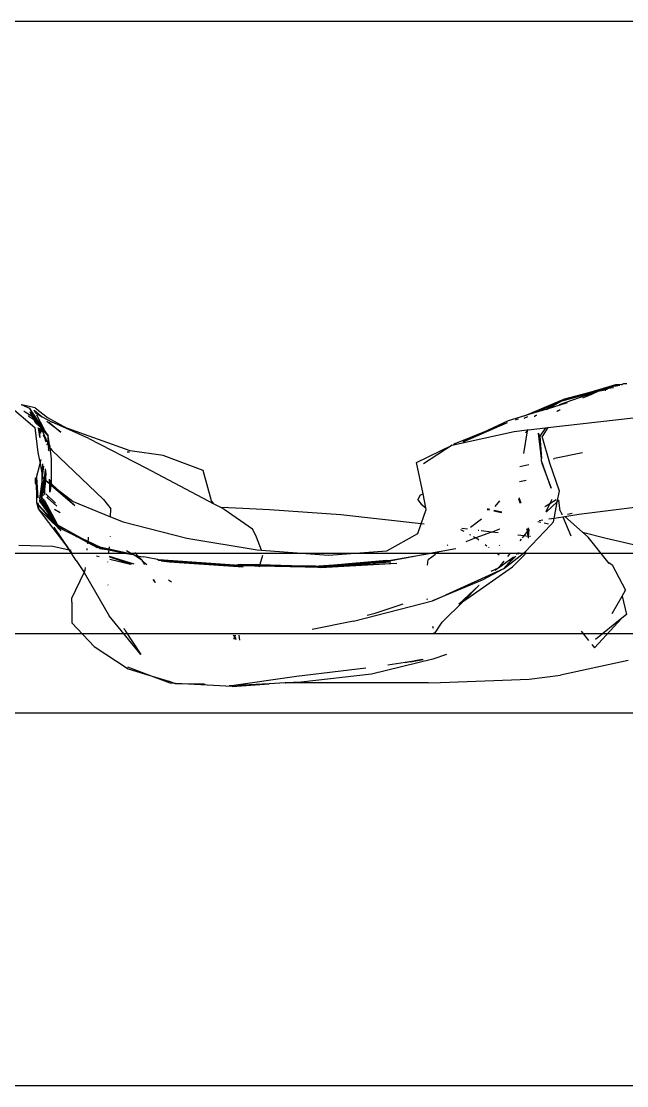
# Model space of a CAD drawing. Header units: millimetres. Extents: x -41292 to 298682, y -22072 to 33155.
# Drawn here: x 29886.8 to 30000.5, y -13759.4 to -13559.4 of the extents above; entities that cross this region are included whole.
import ezdxf

# ---------------------------------------------------------------- set-up
doc = ezdxf.new("R2010")
doc.units = ezdxf.units.MM
doc.layers.add('창호', color=4, linetype='Continuous')
doc.layers.add('틀', color=8, linetype='Continuous')

# ---------------------------------------------------------------- blocks, each defined once
blk = doc.blocks.new('rmfnasesx')
for p, q in [((57460.42, 1884.34), (57456.64, 1883.2)), ((57458.81, 1883.76), (57460.42, 1884.34)), ((57461.7, 1884.51), (57459.64, 1883.98)), ((57460.84, 1884.4), (57459.64, 1883.98)), ((57460.42, 1884.34), (57459.64, 1883.98)), ((57459.64, 1883.98), (57459.94, 1884)), ((57459.94, 1884), (57459.97, 1884.01)), ((57459.97, 1884.01), (57461.25, 1884.19)), ((57461.69, 1884.73), (57460.42, 1884.34)), ((57461.29, 1884.56), (57460.42, 1884.34)), ((57460.42, 1884.34), (57460.84, 1884.4)), ((57461.29, 1884.56), (57460.84, 1884.4)), ((57460.84, 1884.4), (57461.7, 1884.51)), ((57461.25, 1884.19), (57461.32, 1884.22)), ((57462.4, 1884.69), (57461.29, 1884.56)), ((57462.73, 1884.78), (57461.69, 1884.73)), ((57461.7, 1884.51), (57461.84, 1884.53)), ((57462.4, 1884.69), (57461.84, 1884.53)), ((57461.84, 1884.53), (57462.51, 1884.62)), ((57462.44, 1884.7), (57462.4, 1884.69)), ((57462.73, 1884.78), (57462.44, 1884.7)), ((57462.92, 1884.76), (57462.44, 1884.7)), ((57462.73, 1884.78), (57462.92, 1884.76)), ((57463.22, 1884.86), (57462.92, 1884.76)), ((57463.84, 1884.89), (57463.22, 1884.86)), ((57451.14, 1881), (57457.42, 1883.2)), ((57451.42, 1881.62), (57457.84, 1883.41)), ((57456.64, 1883.2), (57451.42, 1881.62)), ((57456.64, 1883.2), (57451.89, 1881.97)), ((57455.57, 1882.29), (57456.19, 1882.5)), ((57456.19, 1882.5), (57458.21, 1883.38)), ((57457.42, 1883.2), (57456.19, 1882.5)), ((57458.81, 1883.76), (57456.64, 1883.2)), ((57458.21, 1883.38), (57456.95, 1882.76)), ((57457.42, 1883.2), (57457.45, 1883.21)), ((57457.45, 1883.21), (57457.64, 1883.31)), ((57457.64, 1883.31), (57457.84, 1883.41)), ((57457.64, 1883.31), (57457.83, 1883.34)), ((57458.02, 1883.41), (57457.83, 1883.34)), ((57457.83, 1883.34), (57458.21, 1883.38)), ((57457.84, 1883.41), (57458.81, 1883.76)), ((57457.84, 1883.41), (57458.78, 1883.68)), ((57458.57, 1883.56), (57458.02, 1883.41)), ((57458.27, 1883.41), (57458.21, 1883.38)), ((57458.34, 1883.44), (57458.27, 1883.41)), ((57459.73, 1883.69), (57458.34, 1883.44)), ((57458.57, 1883.56), (57458.34, 1883.44)), ((57458.64, 1883.57), (57458.57, 1883.56)), ((57460.19, 1883.84), (57458.64, 1883.57)), ((57458.78, 1883.68), (57458.64, 1883.57)), ((57458.78, 1883.68), (57459.1, 1883.76)), ((57459.29, 1883.85), (57458.81, 1883.76)), ((57459.29, 1883.85), (57459.1, 1883.76)), ((57459.32, 1883.86), (57459.29, 1883.85)), ((57459.37, 1883.88), (57459.32, 1883.86)), ((57459.48, 1883.93), (57459.37, 1883.88)), ((57459.48, 1883.93), (57459.53, 1883.94)), ((57459.53, 1883.94), (57459.64, 1883.98)), ((57459.73, 1883.69), (57459.85, 1883.73)), ((57347.97, 1880.71), (57352.65, 1876.7)), ((57350.13, 1880.95), (57350.07, 1880.96)), ((57352.71, 1880.38), (57350.13, 1880.95)), ((57351.73, 1880.24), (57350.13, 1880.95)), ((57353.16, 1878.1), (57351.73, 1880.24)), ((57351.73, 1880.24), (57352.77, 1878.38)), ((57352.71, 1880.38), (57355.01, 1878.59)), ((57444.59, 1878.86), (57451.55, 1881.81)), ((57447.06, 1879.61), (57451.55, 1881.81)), ((57448.62, 1880.08), (57447.06, 1879.61)), ((57448.62, 1880.08), (57451.55, 1881.81)), ((57448.86, 1880.16), (57448.62, 1880.08)), ((57448.86, 1880.16), (57451.42, 1881.62)), ((57452.59, 1881.3), (57448.86, 1880.16)), ((57451.55, 1881.81), (57451.42, 1881.62)), ((57451.55, 1881.81), (57451.6, 1881.83)), ((57451.6, 1881.83), (57451.89, 1881.97)), ((57350.82, 1879.54), (57350.56, 1879.81)), ((57350.82, 1879.54), (57352.05, 1878.89)), ((57352.12, 1878.76), (57350.82, 1879.54)), ((57351.59, 1878.75), (57351.43, 1878.91)), ((57351.59, 1878.75), (57352.38, 1878.25)), ((57352.05, 1878.89), (57351.78, 1879.63)), ((57351.78, 1879.63), (57352.64, 1878.47)), ((57352.05, 1878.89), (57352.64, 1878.47)), ((57352.12, 1878.76), (57352.05, 1878.89)), ((57352.12, 1878.76), (57352.17, 1878.68)), ((57352.15, 1878.7), (57352.12, 1878.76)), ((57352.19, 1878.72), (57352.15, 1878.7)), ((57352.17, 1878.68), (57352.28, 1878.61)), ((57352.64, 1878.47), (57352.19, 1878.72)), ((57352.28, 1878.61), (57352.19, 1878.72)), ((57352.28, 1878.61), (57352.64, 1878.47)), ((57352.38, 1878.25), (57352.28, 1878.61)), ((57352.83, 1877.94), (57352.28, 1878.61)), ((57352.44, 1878.21), (57352.38, 1878.25)), ((57352.38, 1878.25), (57352.4, 1878.21)), ((57352.4, 1878.21), (57352.44, 1878.21)), ((57352.44, 1878.21), (57352.46, 1878.17)), ((57352.46, 1878.17), (57352.5, 1878.14)), ((57352.49, 1879.96), (57354.01, 1878.72)), ((57352.75, 1879.42), (57352.49, 1879.96)), ((57352.69, 1877.62), (57352.5, 1878.14)), ((57352.5, 1878.14), (57352.83, 1877.94)), ((57352.64, 1878.47), (57352.7, 1878.4)), ((57352.7, 1878.4), (57352.77, 1878.38)), ((57352.7, 1878.4), (57352.77, 1878.3)), ((57352.75, 1879.42), (57354.01, 1878.72)), ((57352.77, 1878.38), (57352.8, 1878.33)), ((57352.8, 1878.33), (57352.77, 1878.3)), ((57352.77, 1878.3), (57352.84, 1878.25)), ((57352.8, 1878.33), (57353.16, 1878.1)), ((57352.84, 1878.25), (57352.96, 1878.05)), ((57352.96, 1878.05), (57353.13, 1877.73)), ((57352.96, 1878.05), (57353.15, 1877.78)), ((57354.33, 1876.48), (57352.99, 1879.02)), ((57353.16, 1878.1), (57353.2, 1878.02)), ((57353.2, 1878.02), (57353.25, 1877.99)), ((57354.01, 1878.72), (57355.9, 1877.67)), ((57355.01, 1878.59), (57358.63, 1876.59)), ((57444.59, 1878.86), (57441.5, 1877.92)), ((57442.89, 1878.13), (57443.22, 1878.27)), ((57443.22, 1878.27), (57443.5, 1878.33)), ((57445.14, 1878.67), (57444.48, 1878.35)), ((57447.06, 1879.61), (57444.59, 1878.86)), ((57446.4, 1878.79), (57446.5, 1878.81)), ((57446.5, 1878.81), (57446.79, 1879.01)), ((57446.79, 1879.01), (57446.89, 1879.04)), ((57448.97, 1876.67), (57469.94, 1879.1)), ((57450.68, 1879.76), (57450.73, 1879.77)), ((57450.77, 1879.84), (57450.73, 1879.77)), ((57450.73, 1879.77), (57450.83, 1879.8)), ((57450.86, 1879.86), (57450.83, 1879.8)), ((57450.86, 1879.86), (57451.01, 1879.89)), ((57450.88, 1879.86), (57450.86, 1879.8)), ((57451.07, 1879.85), (57450.96, 1879.83)), ((57451.13, 1879.92), (57451.07, 1879.85)), ((57451.09, 1879.86), (57451.07, 1879.85)), ((57451.13, 1879.92), (57451.09, 1879.86)), ((57451.27, 1879.94), (57451.13, 1879.92)), ((57352.65, 1876.7), (57353.23, 1872.01)), ((57352.69, 1877.62), (57353.05, 1877.25)), ((57352.83, 1877.94), (57352.84, 1877.92)), ((57352.84, 1877.92), (57353.13, 1877.73)), ((57353.16, 1877.53), (57352.84, 1877.92)), ((57353.13, 1877.73), (57353.15, 1877.78)), ((57353.13, 1877.73), (57353.16, 1877.53)), ((57353.13, 1877.73), (57353.42, 1877.22)), ((57353.15, 1877.78), (57353.23, 1877.95)), ((57353.15, 1877.78), (57353.47, 1877.36)), ((57353.16, 1877.53), (57353.24, 1877.05)), ((57353.16, 1877.53), (57353.26, 1877.03)), ((57353.16, 1877.53), (57353.25, 1877.42)), ((57353.33, 1876.53), (57353.22, 1876.56)), ((57353.23, 1877.95), (57353.25, 1877.99)), ((57353.27, 1877.93), (57353.23, 1877.95)), ((57353.27, 1877.93), (57353.25, 1877.99)), ((57353.25, 1877.42), (57353.5, 1876.79)), ((57353.42, 1877.22), (57353.25, 1877.42)), ((57353.47, 1877.36), (57353.27, 1877.93)), ((57354.3, 1876.38), (57353.27, 1877.93)), ((57353.36, 1876.46), (57353.33, 1876.53)), ((57353.36, 1876.46), (57353.35, 1876.53)), ((57353.36, 1876.46), (57353.35, 1876.4)), ((57353.35, 1876.4), (57353.39, 1876.32)), ((57353.77, 1875.72), (57353.36, 1876.46)), ((57353.39, 1876.32), (57353.37, 1876.27)), ((57353.37, 1876.27), (57353.42, 1876.17)), ((57353.42, 1877.22), (57353.68, 1876.74)), ((57353.59, 1877.01), (57353.42, 1877.22)), ((57353.42, 1876.51), (57353.79, 1875.86)), ((57353.42, 1876.17), (57353.54, 1875.22)), ((57353.76, 1875.62), (57353.42, 1876.17)), ((57353.74, 1875.53), (57353.42, 1876.17)), ((57353.61, 1875.13), (57353.42, 1876.17)), ((57353.47, 1877.36), (57353.58, 1877.21)), ((57353.48, 1876.5), (57353.51, 1876.49)), ((57353.81, 1875.99), (57353.51, 1876.49)), ((57353.58, 1877.21), (57354.27, 1876.29)), ((57353.59, 1877.01), (57353.58, 1877.21)), ((57353.58, 1877.21), (57353.71, 1876.86)), ((57353.68, 1876.74), (57353.59, 1877.01)), ((57353.71, 1876.86), (57353.59, 1877.01)), ((57353.63, 1876.46), (57353.81, 1875.99)), ((57353.68, 1876.74), (57353.79, 1876.42)), ((57353.77, 1876.8), (57353.71, 1876.86)), ((57354.24, 1876.21), (57353.77, 1876.8)), ((57353.77, 1876.8), (57353.87, 1876.4)), ((57353.85, 1876.26), (57353.79, 1876.42)), ((57353.79, 1876.42), (57353.87, 1876.4)), ((57353.87, 1876.4), (57353.98, 1876.29)), ((57354.2, 1876.08), (57353.98, 1876.29)), ((57354.14, 1875.92), (57353.98, 1876.29)), ((57354.2, 1876.08), (57354.14, 1875.92)), ((57354.24, 1876.21), (57354.2, 1876.08)), ((57355.14, 1875.11), (57354.2, 1876.08)), ((57354.27, 1876.29), (57354.24, 1876.21)), ((57355.14, 1875.11), (57354.24, 1876.21)), ((57354.3, 1876.38), (57354.27, 1876.29)), ((57354.27, 1876.29), (57355.14, 1875.11)), ((57354.33, 1876.48), (57354.3, 1876.38)), ((57355.14, 1875.11), (57354.3, 1876.38)), ((57357.51, 1875.84), (57354.87, 1877.83)), ((57355.25, 1877.7), (57357.51, 1875.84)), ((57357.87, 1876.82), (57355.9, 1877.67)), ((57362.8, 1874.62), (57357.87, 1876.82)), ((57370.54, 1872.33), (57358.63, 1876.59)), ((57431.55, 1873.71), (57437.79, 1876.2)), ((57433.08, 1874.01), (57441.41, 1877.65)), ((57437.79, 1876.2), (57433.08, 1874.01)), ((57441.5, 1877.92), (57437.79, 1876.2)), ((57437.79, 1876.2), (57441.41, 1877.65)), ((57442.68, 1875.94), (57445.1, 1876.22)), ((57445.08, 1876.09), (57444.4, 1871.77)), ((57444.82, 1875.67), (57445.02, 1876.05)), ((57445.08, 1876.09), (57445.02, 1876.05)), ((57445.11, 1876.12), (57445.08, 1876.09)), ((57445.11, 1876.12), (57445.1, 1876.22)), ((57445.1, 1876.22), (57445.13, 1876.22)), ((57445.26, 1876.24), (57445.11, 1876.12)), ((57445.13, 1876.22), (57445.11, 1876.12)), ((57445.13, 1876.22), (57445.26, 1876.24)), ((57445.26, 1876.24), (57448.52, 1876.62)), ((57448.52, 1876.62), (57447.45, 1875.08)), ((57448.97, 1876.67), (57447.94, 1874.97)), ((57448.52, 1876.62), (57448.97, 1876.67)), ((57353.63, 1874.77), (57353.54, 1875.22)), ((57353.54, 1875.22), (57353.61, 1875.13)), ((57353.65, 1874.91), (57353.61, 1875.13)), ((57353.61, 1875.13), (57353.67, 1875.05)), ((57353.79, 1875.86), (57353.79, 1875.83)), ((57353.81, 1875.99), (57353.81, 1875.95)), ((57354.21, 1875.72), (57354.14, 1875.92)), ((57354.74, 1874.49), (57354.21, 1875.72)), ((57354.33, 1875.08), (57354.27, 1875.26)), ((57354.33, 1875.08), (57354.87, 1874.17)), ((57354.74, 1874.49), (57354.33, 1875.08)), ((57354.46, 1874.71), (57354.5, 1874.57)), ((57354.5, 1874.57), (57354.56, 1874.53)), ((57354.56, 1874.53), (57354.56, 1874.39)), ((57354.56, 1874.39), (57354.69, 1874.02)), ((57354.56, 1874.39), (57354.97, 1874.01)), ((57354.83, 1874.34), (57354.74, 1874.49)), ((57355.08, 1873.93), (57354.83, 1874.34)), ((57354.87, 1874.17), (57354.83, 1874.34)), ((57354.87, 1874.17), (57354.97, 1874.01)), ((57354.97, 1874.01), (57355.07, 1873.84)), ((57355.4, 1873.4), (57355.14, 1875.11)), ((57355.19, 1873.75), (57355.14, 1875.11)), ((57362.8, 1874.62), (57373.51, 1869.11)), ((57431.24, 1873.46), (57442.68, 1875.94)), ((57433.08, 1874.01), (57433.05, 1874.01)), ((57447.45, 1875.08), (57447.21, 1875.63)), ((57447.76, 1870.85), (57447.21, 1875.63)), ((57447.45, 1875.08), (57447.76, 1870.85)), ((57449.34, 1869.98), (57447.94, 1874.97)), ((57353.23, 1872.01), (57353.63, 1869.93)), ((57354.83, 1873.63), (57355.05, 1873.36)), ((57355.06, 1873.59), (57355.07, 1873.84)), ((57355.2, 1873.73), (57355.19, 1873.75)), ((57355.19, 1873.54), (57355.2, 1873.62)), ((57355.19, 1873.54), (57355.2, 1873.34)), ((57355.4, 1873.4), (57355.2, 1873.73)), ((57355.2, 1873.62), (57355.2, 1873.73)), ((57355.2, 1873.34), (57355.22, 1873.31)), ((57355.22, 1873.31), (57355.2, 1873.19)), ((57355.2, 1873.16), (57355.2, 1873.19)), ((57355.2, 1873.16), (57355.23, 1873.13)), ((57355.22, 1873.31), (57355.33, 1873.19)), ((57355.23, 1873.13), (57355.31, 1873.03)), ((57355.25, 1872.66), (57355.23, 1873.13)), ((57355.23, 1872.51), (57355.25, 1872.66)), ((57355.23, 1872.46), (57355.23, 1872.51)), ((57355.31, 1872.23), (57355.23, 1872.46)), ((57355.34, 1873), (57355.25, 1872.66)), ((57355.39, 1872.95), (57355.25, 1872.66)), ((57355.35, 1873.08), (57355.31, 1873.03)), ((57355.31, 1873.03), (57355.34, 1873)), ((57355.33, 1873.19), (57355.32, 1873.12)), ((57355.32, 1873.12), (57355.35, 1873.08)), ((57355.34, 1873), (57355.39, 1872.95)), ((57355.43, 1873.2), (57355.39, 1872.95)), ((57355.39, 1872.95), (57355.49, 1872.81)), ((57355.45, 1873.32), (57355.4, 1873.4)), ((57355.45, 1873.32), (57355.43, 1873.2)), ((57355.49, 1872.81), (57355.43, 1873.2)), ((57355.79, 1870.83), (57355.49, 1872.81)), ((57355.49, 1872.81), (57355.87, 1872.34)), ((57355.87, 1872.34), (57365.52, 1863.13)), ((57370.44, 1872.04), (57370, 1872.04)), ((57376.77, 1871.43), (57370.54, 1872.33)), ((57424.3, 1870.11), (57430.99, 1873.34)), ((57430.99, 1873.34), (57425.61, 1869.86)), ((57430.99, 1873.34), (57431.24, 1873.46)), ((57431.55, 1873.71), (57431.24, 1873.46)), ((57353.63, 1869.93), (57353.81, 1870.65)), ((57355.77, 1866.13), (57355.79, 1870.83)), ((57384.27, 1868.6), (57376.77, 1871.43)), ((57425.54, 1864.22), (57424.3, 1870.11)), ((57447.8, 1870.42), (57447.76, 1870.85)), ((57449.6, 1865.3), (57447.8, 1870.42)), ((57447.88, 1870), (57449.6, 1865.3)), ((57449.96, 1870.8), (57450.24, 1870.87)), ((57455.51, 1871.93), (57450.24, 1870.87)), ((57352.96, 1867.32), (57353.63, 1869.93)), ((57353.63, 1869.93), (57354.03, 1867.82)), ((57354.03, 1867.82), (57354.06, 1868.76)), ((57354.06, 1868.76), (57354.17, 1869.84)), ((57354.11, 1867.43), (57354.35, 1869.42)), ((57354.55, 1868.36), (57354.3, 1867.07)), ((57354.55, 1868.36), (57354.36, 1867.02)), ((57354.55, 1868.95), (57354.56, 1868.48)), ((57354.56, 1868.48), (57354.55, 1868.39)), ((57354.55, 1868.39), (57354.55, 1868.36)), ((57354.55, 1867.99), (57354.55, 1868.36)), ((57354.6, 1868.03), (57354.55, 1867.99)), ((57354.61, 1868.72), (57354.56, 1868.48)), ((57354.58, 1866.91), (57354.73, 1868.53)), ((57354.6, 1868.37), (57354.71, 1868.57)), ((57354.6, 1868.18), (57354.73, 1868.53)), ((57354.6, 1868.37), (57354.6, 1868.18)), ((57354.6, 1868.18), (57354.6, 1868.03)), ((57354.61, 1868.81), (57354.61, 1868.72)), ((57354.62, 1868.78), (57354.61, 1868.72)), ((57354.71, 1868.57), (57354.65, 1868.71)), ((57354.69, 1867.01), (57354.76, 1868.18)), ((57354.73, 1868.53), (57354.71, 1868.57)), ((57373.51, 1869.11), (57386.25, 1862.37)), ((57385.83, 1862.93), (57384.27, 1868.6)), ((57443.71, 1869.33), (57445.4, 1869.73)), ((57451.15, 1864.7), (57449.34, 1869.98)), ((57352.71, 1867.23), (57352.72, 1866.21)), ((57352.72, 1866.21), (57352.84, 1866.05)), ((57352.84, 1866.05), (57352.87, 1866.04)), ((57352.91, 1866.03), (57352.84, 1866.05)), ((57352.99, 1862.52), (57352.96, 1867.32)), ((57352.96, 1867.32), (57353.18, 1863.45)), ((57353.61, 1863.35), (57353.99, 1866.45)), ((57354.4, 1866.99), (57353.94, 1863.65)), ((57353.94, 1863.65), (57354.42, 1866.96)), ((57354.3, 1867.07), (57353.95, 1865.15)), ((57353.95, 1865.15), (57353.99, 1866.45)), ((57353.99, 1866.45), (57354.03, 1867.82)), ((57353.99, 1866.45), (57354.11, 1867.43)), ((57354.03, 1867.82), (57354.11, 1867.43)), ((57354.11, 1867.43), (57354.15, 1867.2)), ((57354.15, 1867.2), (57354.3, 1867.07)), ((57354.3, 1867.07), (57354.36, 1867.02)), ((57354.36, 1867.02), (57354.4, 1866.99)), ((57354.55, 1867.5), (57354.4, 1866.99)), ((57354.4, 1866.99), (57354.42, 1866.96)), ((57354.42, 1866.96), (57354.55, 1867.5)), ((57354.42, 1866.96), (57354.6, 1866.81)), ((57354.49, 1865.96), (57354.54, 1866.29)), ((57354.54, 1866.9), (57354.55, 1867.5)), ((57354.58, 1866.87), (57354.54, 1866.9)), ((57354.54, 1866.51), (57354.57, 1866.58)), ((57354.54, 1866.29), (57354.54, 1866.51)), ((57354.56, 1865.92), (57354.54, 1866.29)), ((57354.55, 1867.5), (57354.55, 1867.99)), ((57354.66, 1866.76), (57354.56, 1865.92)), ((57354.57, 1866.58), (57354.6, 1866.81)), ((57354.58, 1866.87), (57354.58, 1866.91)), ((57354.6, 1866.81), (57354.58, 1866.87)), ((57354.6, 1866.81), (57354.66, 1866.76)), ((57354.69, 1867.01), (57354.66, 1866.76)), ((57354.66, 1866.76), (57355.43, 1866.1)), ((57354.66, 1866.76), (57355.43, 1866.22)), ((57355.43, 1866.22), (57355.4, 1866.98)), ((57355.43, 1866.1), (57355.43, 1866.22)), ((57355.43, 1866.22), (57355.49, 1866.17)), ((57355.48, 1864.56), (57355.43, 1866.1)), ((57355.43, 1866.1), (57355.5, 1866.04)), ((57355.47, 1866.83), (57355.5, 1866.75)), ((57355.49, 1866.17), (57355.5, 1866.75)), ((57355.53, 1866.14), (57355.49, 1866.17)), ((57355.5, 1866.04), (57355.53, 1866.14)), ((57355.53, 1866.01), (57355.5, 1866.04)), ((57355.53, 1866.14), (57355.61, 1866.08)), ((57355.57, 1865.14), (57355.53, 1866.01)), ((57355.53, 1866.01), (57355.6, 1865.95)), ((57355.61, 1866.08), (57355.6, 1865.95)), ((57355.62, 1866.47), (57355.61, 1866.08)), ((57355.61, 1866.08), (57355.74, 1865.98)), ((57355.74, 1865.98), (57355.77, 1866.13)), ((57356.84, 1865.13), (57355.77, 1866.13)), ((57443.64, 1866.56), (57444.9, 1866.82)), ((57353.95, 1865.15), (57353.61, 1863.35)), ((57353.9, 1863.7), (57353.95, 1865.15)), ((57354.34, 1864.02), (57354.23, 1863.91)), ((57354.37, 1864.26), (57354.34, 1864.02)), ((57354.54, 1865.72), (57354.37, 1864.26)), ((57354.37, 1864.26), (57354.44, 1865.4)), ((57354.37, 1864.26), (57354.47, 1864.14)), ((57354.44, 1865.4), (57354.49, 1865.96)), ((57354.54, 1865.72), (57354.56, 1865.92)), ((57354.54, 1864.2), (57354.54, 1865.72)), ((57356.52, 1862.45), (57354.7, 1864.25)), ((57355.54, 1864.83), (57355.48, 1864.56)), ((57355.57, 1865.14), (57355.54, 1864.83)), ((57355.6, 1865.95), (57355.57, 1865.14)), ((57355.57, 1865.14), (57355.71, 1865.85)), ((57355.6, 1865.95), (57355.71, 1865.85)), ((57355.71, 1865.85), (57355.74, 1865.98)), ((57355.71, 1865.85), (57360.17, 1862.01)), ((57355.74, 1865.98), (57356.84, 1865.13)), ((57360.17, 1862.01), (57356.84, 1865.13)), ((57356.84, 1865.13), (57359.87, 1862.79)), ((57424.58, 1863.08), (57425.07, 1864.06)), ((57425.07, 1864.06), (57425.54, 1864.22)), ((57426.09, 1861.62), (57425.54, 1864.22)), ((57450.76, 1862.71), (57451.15, 1864.7)), ((57353.3, 1861.38), (57352.99, 1862.52)), ((57353.25, 1862.22), (57352.99, 1862.52)), ((57353.23, 1862.53), (57353.25, 1862.22)), ((57357.19, 1857.64), (57353.25, 1862.22)), ((57353.25, 1862.22), (57356.43, 1858.76)), ((57353.25, 1862.22), (57353.3, 1861.38)), ((57353.6, 1863.26), (57353.52, 1862.83)), ((57353.52, 1862.83), (57356.43, 1858.76)), ((57353.6, 1863.26), (57353.61, 1863.35)), ((57353.84, 1862.92), (57353.6, 1863.26)), ((57353.86, 1863.16), (57353.8, 1863.05)), ((57353.85, 1863.02), (57353.8, 1863.05)), ((57353.84, 1862.92), (57353.83, 1862.84)), ((57353.85, 1863.02), (57353.84, 1862.92)), ((57355.9, 1859.86), (57353.84, 1862.92)), ((57353.86, 1863.16), (57353.85, 1863.02)), ((57353.99, 1862.94), (57353.85, 1863.02)), ((57353.93, 1863.57), (57353.86, 1863.16)), ((57353.99, 1862.94), (57353.86, 1863.16)), ((57353.94, 1863.65), (57353.9, 1863.7)), ((57353.9, 1863.6), (57353.94, 1863.65)), ((57353.9, 1863.6), (57353.93, 1863.57)), ((57354.13, 1863.19), (57353.93, 1863.57)), ((57354.15, 1862.84), (57353.99, 1862.94)), ((57355.03, 1861.32), (57353.99, 1862.94)), ((57354.13, 1863.19), (57354.12, 1863.06)), ((57354.12, 1863.06), (57354.16, 1862.97)), ((57354.15, 1863.31), (57354.13, 1863.19)), ((57354.18, 1863.11), (57354.13, 1863.19)), ((57354.15, 1863.31), (57354.2, 1863.25)), ((57354.15, 1862.84), (57354.16, 1862.97)), ((57354.19, 1862.77), (57354.15, 1862.84)), ((57354.16, 1862.97), (57354.18, 1863.11)), ((57354.16, 1862.97), (57354.21, 1862.89)), ((57354.18, 1863.11), (57354.2, 1863.25)), ((57354.22, 1863.04), (57354.18, 1863.11)), ((57354.21, 1862.89), (57354.19, 1862.77)), ((57355.03, 1861.32), (57354.19, 1862.77)), ((57354.2, 1863.25), (57354.24, 1863.19)), ((57354.22, 1863.04), (57354.21, 1862.89)), ((57354.21, 1862.89), (57355.03, 1861.32)), ((57354.24, 1863.15), (57354.22, 1863.04)), ((57356.68, 1858.76), (57354.22, 1863.04)), ((57354.24, 1863.19), (57354.24, 1863.15)), ((57354.24, 1863.15), (57356.68, 1858.76)), ((57354.45, 1862.95), (57356.68, 1858.76)), ((57354.87, 1863.67), (57355.03, 1863.49)), ((57356.79, 1861.89), (57355.03, 1863.49)), ((57359.87, 1862.79), (57366.88, 1859.93)), ((57365.52, 1863.13), (57366.9, 1861.42)), ((57386.25, 1862.37), (57385.83, 1862.93)), ((57386.25, 1862.37), (57387.64, 1861.63)), ((57424.58, 1863.08), (57425.21, 1862.26)), ((57425.21, 1862.26), (57426.09, 1861.62)), ((57439.12, 1861.87), (57439.97, 1862.9)), ((57443.82, 1862.42), (57443.55, 1863.24)), ((57443.56, 1863.56), (57443.92, 1862.54)), ((57449.38, 1862.37), (57448.55, 1861.85)), ((57448.7, 1861.01), (57449.38, 1862.37)), ((57450.76, 1862.71), (57448.73, 1860.86)), ((57449.38, 1862.37), (57449.81, 1863.24)), ((57450.56, 1863.12), (57449.38, 1862.37)), ((57450.22, 1859.93), (57450.76, 1862.71)), ((57451.04, 1862.97), (57450.76, 1862.71)), ((57451.04, 1862.97), (57451.03, 1863.04)), ((57451.1, 1863.03), (57451.04, 1862.97)), ((57451.32, 1861.05), (57451.04, 1862.97)), ((57454.8, 1860.39), (57483.02, 1863.94)), ((57357.19, 1857.64), (57353.3, 1861.38)), ((57354.46, 1859.9), (57353.3, 1861.38)), ((57355.09, 1861.22), (57355.03, 1861.32)), ((57355.27, 1860.92), (57355.09, 1861.22)), ((57355.48, 1860.61), (57355.27, 1860.92)), ((57355.51, 1860.57), (57355.48, 1860.61)), ((57355.56, 1860.48), (57355.51, 1860.57)), ((57355.88, 1859.98), (57355.56, 1860.48)), ((57357.41, 1860.63), (57356.36, 1861.29)), ((57366.88, 1859.93), (57366.9, 1861.42)), ((57391.73, 1861.49), (57387.64, 1861.63)), ((57387.64, 1861.63), (57388.21, 1861.32)), ((57388.21, 1861.32), (57393.52, 1857.64)), ((57396.69, 1861.24), (57391.73, 1861.49)), ((57410.09, 1860.26), (57396.69, 1861.24)), ((57425.22, 1858.56), (57410.09, 1860.26)), ((57425.22, 1858.56), (57426.16, 1861.26)), ((57426.16, 1861.26), (57426.09, 1861.62)), ((57437.59, 1861.3), (57438, 1861.21)), ((57437.64, 1861.35), (57438.04, 1861.25)), ((57438.07, 1861.29), (57437.68, 1861.39)), ((57438.83, 1861.03), (57440.3, 1860.71)), ((57438.84, 1861.06), (57440.3, 1860.71)), ((57440.35, 1860.76), (57438.86, 1861.11)), ((57448.47, 1861.8), (57448.41, 1861.76)), ((57448.65, 1860.92), (57448.67, 1860.96)), ((57448.7, 1860.84), (57448.68, 1860.82)), ((57451.32, 1861.05), (57451.54, 1860.54)), ((57451.54, 1860.54), (57451.76, 1860.34)), ((57451.54, 1860.54), (57451.62, 1860.34)), ((57452.16, 1859.98), (57454.8, 1860.39)), ((57453.58, 1860.53), (57452.66, 1860.36)), ((57358.51, 1854.55), (57354.46, 1859.9)), ((57355.9, 1859.86), (57355.88, 1859.98)), ((57356.12, 1859.53), (57355.9, 1859.86)), ((57356.31, 1859.12), (57356.12, 1859.53)), ((57356.68, 1858.76), (57356.12, 1859.53)), ((57356.38, 1859), (57356.31, 1859.12)), ((57356.38, 1859), (57356.69, 1858.47)), ((57356.38, 1859), (57356.59, 1858.76)), ((57356.43, 1858.76), (57356.69, 1858.47)), ((57356.59, 1858.76), (57356.88, 1858.42)), ((57356.75, 1858.65), (57356.68, 1858.76)), ((57356.69, 1858.47), (57356.81, 1858.23)), ((57356.69, 1858.47), (57356.84, 1858.31)), ((57356.75, 1858.65), (57356.88, 1858.42)), ((57356.84, 1858.31), (57356.81, 1858.23)), ((57356.94, 1858.04), (57356.81, 1858.23)), ((57356.81, 1858.23), (57356.94, 1858.16)), ((57356.88, 1858.42), (57356.84, 1858.31)), ((57356.84, 1858.31), (57356.88, 1858.26)), ((57356.88, 1858.42), (57356.92, 1858.39)), ((57356.88, 1858.26), (57356.94, 1858.16)), ((57356.92, 1858.39), (57361.38, 1855.88)), ((57356.92, 1858.39), (57357.1, 1858.07)), ((57356.94, 1858.16), (57356.97, 1858.11)), ((57356.94, 1858.16), (57357.01, 1858.12)), ((57356.94, 1858.04), (57356.97, 1858.11)), ((57356.94, 1858.04), (57357.22, 1857.9)), ((57356.97, 1858.11), (57357.01, 1858.12)), ((57357.01, 1858.12), (57357.06, 1858.06)), ((57357.06, 1858.06), (57357.1, 1858.07)), ((57357.1, 1858.07), (57357.14, 1858.02)), ((57357.14, 1858.02), (57357.18, 1858)), ((57357.18, 1858), (57357.24, 1857.89)), ((57357.18, 1858), (57358.27, 1857.34)), ((57366.88, 1859.93), (57369.25, 1858.96)), ((57369.25, 1858.96), (57381.16, 1855.87)), ((57424.59, 1856.75), (57425.22, 1858.56)), ((57425.75, 1858.5), (57425.22, 1858.56)), ((57436.51, 1859.46), (57434.45, 1857.88)), ((57444.8, 1853.36), (57449.55, 1858.41)), ((57447.08, 1859.05), (57447.68, 1858.91)), ((57447.34, 1859.23), (57448.04, 1859.34)), ((57448.32, 1858.75), (57449.09, 1858.56)), ((57449.16, 1859.51), (57450.16, 1859.67)), ((57450.03, 1858.98), (57449.55, 1858.41)), ((57450.03, 1858.98), (57450.16, 1859.67)), ((57450.16, 1859.67), (57450.22, 1859.93)), ((57450.16, 1859.67), (57451.8, 1859.93)), ((57451.8, 1859.93), (57452.16, 1859.98)), ((57451.8, 1859.93), (57453.33, 1856.3)), ((57452.16, 1859.98), (57455.5, 1857)), ((57359.17, 1853.68), (57356.29, 1857.95)), ((57358.51, 1854.55), (57356.29, 1857.95)), ((57357.32, 1857.79), (57357.19, 1857.64)), ((57357.19, 1857.64), (57357.53, 1857.28)), ((57357.22, 1857.9), (57357.24, 1857.89)), ((57357.24, 1857.89), (57357.32, 1857.79)), ((57357.24, 1857.89), (57358.27, 1857.34)), ((57358.27, 1857.34), (57357.32, 1857.79)), ((57358.27, 1857.34), (57359.3, 1856.86)), ((57360.09, 1856.38), (57359.3, 1856.86)), ((57359.3, 1856.86), (57360.05, 1856.51)), ((57360.05, 1856.51), (57362.58, 1855.15)), ((57360.05, 1856.51), (57361.38, 1855.88)), ((57360.05, 1856.51), (57360.6, 1856.15)), ((57360.6, 1856.15), (57360.09, 1856.38)), ((57361.66, 1855.58), (57360.6, 1856.15)), ((57362.67, 1856.07), (57362.65, 1855.61)), ((57366.79, 1856.23), (57366.78, 1856.15)), ((57394.28, 1856.07), (57393.52, 1857.64)), ((57395.19, 1853.66), (57394.28, 1856.07)), ((57418.77, 1853.51), (57424.59, 1856.75)), ((57432.58, 1857.52), (57433.21, 1857.18)), ((57433.91, 1857.57), (57432.86, 1857.7)), ((57434.3, 1856.58), (57434.45, 1856.5)), ((57434.96, 1856.22), (57435.47, 1855.94)), ((57438.37, 1857.04), (57435.47, 1855.94)), ((57436.03, 1857.32), (57435.89, 1857.34)), ((57438.37, 1857.04), (57436.44, 1857.27)), ((57438.42, 1857.04), (57438.37, 1857.04)), ((57438.42, 1857.04), (57439.94, 1857.63)), ((57439.66, 1856.89), (57438.42, 1857.04)), ((57439.98, 1857.62), (57439.94, 1857.63)), ((57444.46, 1856.32), (57443.36, 1856.45)), ((57444.46, 1856.32), (57444.17, 1855.95)), ((57445.14, 1857.19), (57444.46, 1856.32)), ((57445.31, 1856.2), (57444.46, 1856.32)), ((57445.12, 1857.48), (57445.06, 1857.64)), ((57445.09, 1857.66), (57445.12, 1857.48)), ((57445.16, 1857.22), (57445.12, 1857.48)), ((57445.14, 1857.19), (57445.16, 1857.22)), ((57445.31, 1856.2), (57445.14, 1857.19)), ((57445.42, 1857.54), (57445.16, 1857.22)), ((57445.31, 1856.2), (57445.3, 1856.11)), ((57445.42, 1857.54), (57445.31, 1856.2)), ((57445.39, 1856.21), (57445.31, 1856.2)), ((57445.42, 1857.54), (57445.32, 1857.83)), ((57445.72, 1856.18), (57445.51, 1856.2)), ((57455.5, 1857), (57459.93, 1855.92)), ((57455.5, 1857), (57456.57, 1856.05)), ((57460.24, 1851.47), (57456.57, 1856.05)), ((57349.65, 1854.56), (57356.04, 1854.36)), ((57356.04, 1854.36), (57359.07, 1853.7)), ((57359.07, 1853.7), (57358.51, 1854.55)), ((57359.17, 1853.68), (57358.51, 1854.55)), ((57361.38, 1855.88), (57362.59, 1855.2)), ((57361.38, 1855.88), (57362.6, 1855.31)), ((57361.66, 1855.58), (57362.58, 1855.06)), ((57362.58, 1855.15), (57361.66, 1855.58)), ((57362.58, 1855.06), (57362.55, 1854.82)), ((57362.59, 1855.2), (57362.58, 1855.15)), ((57362.58, 1855.15), (57364.04, 1854.38)), ((57362.58, 1855.15), (57362.58, 1855.06)), ((57362.58, 1855.06), (57364.34, 1854.13)), ((57362.6, 1855.31), (57362.59, 1855.2)), ((57362.59, 1855.2), (57364.04, 1854.38)), ((57362.65, 1855.61), (57362.6, 1855.31)), ((57362.6, 1855.31), (57365.12, 1854.13)), ((57364.04, 1854.38), (57364.1, 1854.34)), ((57364.1, 1854.34), (57364.34, 1854.13)), ((57364.63, 1854.07), (57364.1, 1854.34)), ((57365.12, 1854.13), (57364.1, 1854.34)), ((57364.63, 1854.07), (57364.34, 1854.13)), ((57364.83, 1853.97), (57364.63, 1854.07)), ((57364.63, 1854.07), (57365.7, 1853.85)), ((57365.12, 1854.13), (57365.7, 1853.85)), ((57366.52, 1853.82), (57365.12, 1854.13)), ((57366.57, 1854.28), (57366.52, 1853.82)), ((57381.16, 1855.87), (57394.41, 1853.72)), ((57430.23, 1854.63), (57430.05, 1854.5)), ((57435.47, 1855.94), (57433.55, 1855.23)), ((57435.47, 1855.94), (57435.59, 1855.88)), ((57436.04, 1855.54), (57435.59, 1855.88)), ((57437.54, 1854.42), (57437.21, 1854.66)), ((57437.99, 1854.08), (57437.88, 1854.17)), ((57439.82, 1854.65), (57439.92, 1854.53)), ((57443.97, 1855.71), (57443.73, 1855.4)), ((57445.29, 1856), (57445.28, 1855.9)), ((57459.93, 1855.92), (57479.88, 1851.21)), ((57360.38, 1851.69), (57359.07, 1853.7)), ((57359.07, 1853.7), (57359.17, 1853.68)), ((57359.17, 1853.68), (57359.23, 1853.67)), ((57359.23, 1853.67), (57359.43, 1853.62)), ((57359.73, 1852.93), (57359.23, 1853.67)), ((57362.44, 1853.61), (57362.47, 1853.96)), ((57364.21, 1852.58), (57364.75, 1852.44)), ((57364.83, 1853.97), (57365.7, 1853.85)), ((57365.7, 1853.85), (57365.85, 1853.82)), ((57365.85, 1853.82), (57366.51, 1853.69)), ((57366.51, 1853.69), (57366.43, 1852.92)), ((57366.52, 1853.82), (57366.51, 1853.69)), ((57366.51, 1853.69), (57369.86, 1853)), ((57371.09, 1852.84), (57366.52, 1853.82)), ((57371.29, 1850.98), (57366.67, 1852.44)), ((57366.68, 1852.4), (57370.74, 1850.98)), ((57369.83, 1853.56), (57371.09, 1852.84)), ((57369.86, 1853), (57371.09, 1852.84)), ((57371.43, 1852.64), (57371.09, 1852.84)), ((57371.43, 1852.64), (57371.94, 1852.66)), ((57371.43, 1852.64), (57371.78, 1852.44)), ((57371.45, 1853.2), (57371.94, 1852.66)), ((57371.78, 1852.44), (57372.77, 1851.73)), ((57371.94, 1852.66), (57372.05, 1852.53)), ((57372.05, 1852.53), (57372.77, 1851.73)), ((57372.05, 1852.53), (57373.06, 1852.38)), ((57373.72, 1852.27), (57373.06, 1852.38)), ((57375.65, 1851.86), (57373.72, 1852.27)), ((57394.41, 1853.72), (57395.19, 1853.66)), ((57395.38, 1852.63), (57394.91, 1850.92)), ((57395.21, 1853.61), (57395.19, 1853.66)), ((57395.19, 1853.66), (57407.82, 1852.71)), ((57407.82, 1852.71), (57418.77, 1853.51)), ((57419.15, 1851.71), (57428.54, 1853.34)), ((57428.54, 1853.34), (57419.27, 1851.6)), ((57427.89, 1852.84), (57426.53, 1851.79)), ((57428.59, 1853.38), (57428.54, 1853.34)), ((57428.59, 1853.38), (57431.72, 1853.93)), ((57439.82, 1852.72), (57439.54, 1852.93)), ((57439.74, 1850.33), (57442.44, 1852.3)), ((57440.64, 1850.13), (57444.68, 1853.24)), ((57442.96, 1852.52), (57440.64, 1850.13)), ((57440.64, 1850.13), (57442.65, 1852.39)), ((57441.9, 1853.07), (57441.39, 1852.42)), ((57444.67, 1852.85), (57442.34, 1850.51)), ((57443.44, 1853.16), (57443.1, 1852.84)), ((57443.59, 1853.17), (57443.33, 1852.9)), ((57444.8, 1853.36), (57444.67, 1852.85)), ((57444.68, 1853.24), (57444.8, 1853.36)), ((57360.38, 1851.69), (57361.89, 1849.45)), ((57362.09, 1849.88), (57362.14, 1850.36)), ((57366.26, 1851.43), (57366.26, 1851.38)), ((57366.75, 1851.94), (57370.59, 1850.98)), ((57372.77, 1851.73), (57372.82, 1851.64)), ((57372.82, 1851.64), (57373.22, 1850.97)), ((57372.82, 1851.64), (57373.7, 1850.97)), ((57375.86, 1851.77), (57375.65, 1851.86)), ((57375.65, 1851.86), (57375.95, 1851.83)), ((57376.35, 1851.65), (57375.86, 1851.77)), ((57375.86, 1851.77), (57376.47, 1851.73)), ((57390.13, 1850.81), (57375.95, 1851.83)), ((57375.95, 1851.83), (57385.43, 1851.07)), ((57376.47, 1851.73), (57375.95, 1851.83)), ((57376.35, 1851.65), (57377.94, 1851.44)), ((57376.35, 1851.65), (57377.11, 1851.6)), ((57376.47, 1851.73), (57376.52, 1851.72)), ((57376.52, 1851.72), (57385.43, 1851.07)), ((57377.11, 1851.6), (57376.52, 1851.72)), ((57377.11, 1851.6), (57377.14, 1851.6)), ((57377.14, 1851.6), (57385.43, 1851.07)), ((57377.94, 1851.44), (57377.14, 1851.6)), ((57377.94, 1851.44), (57391.78, 1850.48)), ((57385.43, 1851.07), (57386.34, 1850.98)), ((57386.34, 1850.98), (57387.71, 1850.89)), ((57387.71, 1850.89), (57389.9, 1850.71)), ((57389.9, 1850.71), (57389.97, 1850.74)), ((57389.97, 1850.74), (57390.13, 1850.81)), ((57390.68, 1850.69), (57389.97, 1850.74)), ((57390.13, 1850.81), (57391.22, 1851.03)), ((57390.13, 1850.81), (57394.87, 1850.76)), ((57394.85, 1850.71), (57390.13, 1850.81)), ((57391.78, 1850.48), (57390.68, 1850.69)), ((57393.94, 1850.65), (57390.68, 1850.69)), ((57391.22, 1851.03), (57394.91, 1850.92)), ((57394.82, 1850.6), (57393.94, 1850.65)), ((57394.84, 1850.65), (57393.94, 1850.65)), ((57394.82, 1850.6), (57394.79, 1850.45)), ((57394.84, 1850.65), (57394.82, 1850.6)), ((57406.27, 1850.35), (57394.82, 1850.6)), ((57394.85, 1850.71), (57394.84, 1850.65)), ((57400.41, 1850.59), (57394.84, 1850.65)), ((57394.87, 1850.76), (57394.85, 1850.71)), ((57400.41, 1850.59), (57394.85, 1850.71)), ((57394.91, 1850.92), (57394.87, 1850.76)), ((57394.87, 1850.76), (57402.83, 1850.68)), ((57394.91, 1850.92), (57402.83, 1850.68)), ((57404.88, 1850.49), (57400.41, 1850.59)), ((57402.83, 1850.68), (57405.12, 1850.66)), ((57405.06, 1850.61), (57402.83, 1850.68)), ((57404.88, 1850.49), (57404.94, 1850.53)), ((57404.94, 1850.53), (57405.06, 1850.61)), ((57404.94, 1850.53), (57405.25, 1850.53)), ((57405.06, 1850.61), (57405.12, 1850.66)), ((57405.33, 1850.61), (57405.06, 1850.61)), ((57405.12, 1850.66), (57408.71, 1850.9)), ((57405.33, 1850.61), (57405.12, 1850.66)), ((57405.25, 1850.53), (57405.29, 1850.52)), ((57405.29, 1850.52), (57405.91, 1850.57)), ((57405.29, 1850.52), (57406.27, 1850.35)), ((57405.33, 1850.61), (57408.71, 1850.9)), ((57405.91, 1850.57), (57405.99, 1850.56)), ((57419.27, 1851.6), (57405.99, 1850.56)), ((57405.99, 1850.56), (57419.48, 1851.43)), ((57405.99, 1850.56), (57420.6, 1851.22)), ((57406.27, 1850.35), (57420.6, 1851.22)), ((57408.71, 1850.9), (57410.23, 1851)), ((57410.23, 1851), (57419.27, 1851.6)), ((57410.23, 1851), (57411.52, 1851.14)), ((57411.52, 1851.14), (57418.76, 1851.76)), ((57411.52, 1851.14), (57419.15, 1851.71)), ((57418.76, 1851.76), (57419.15, 1851.71)), ((57419.15, 1851.71), (57419.27, 1851.6)), ((57426.37, 1850.85), (57426.53, 1851.79)), ((57440.64, 1850.13), (57429.74, 1845.21)), ((57433.12, 1844.07), (57442.34, 1850.51)), ((57440.64, 1850.13), (57436.65, 1848.02)), ((57438.32, 1849.69), (57439.74, 1850.33)), ((57439.74, 1850.33), (57439.12, 1849.84)), ((57440.73, 1851.59), (57439.74, 1850.33)), ((57460.24, 1851.47), (57461.04, 1850.9)), ((57460.51, 1851.13), (57460.24, 1851.47)), ((57461.04, 1850.9), (57463.57, 1846.13)), ((57359.61, 1844.63), (57361.89, 1849.45)), ((57361.89, 1849.45), (57362.09, 1849.88)), ((57361.89, 1849.45), (57362.17, 1849.02)), ((57362.17, 1849.02), (57366.59, 1841.32)), ((57374.78, 1848.14), (57375.26, 1847.57)), ((57374.92, 1848.13), (57375.26, 1847.57)), ((57436.65, 1848.02), (57427.3, 1844.12)), ((57439.12, 1849.84), (57439.08, 1849.83)), ((57366.39, 1847.07), (57366.37, 1847.14)), ((57378.28, 1847.62), (57377.74, 1848)), ((57436.04, 1846.97), (57432.26, 1843.47)), ((57436.04, 1846.97), (57433.12, 1844.07)), ((57436.1, 1847.01), (57436.04, 1846.97)), ((57462.94, 1845.01), (57463.57, 1846.13)), ((57359.6, 1843.86), (57359.61, 1844.63)), ((57412.49, 1840.31), (57427.3, 1844.12)), ((57426.38, 1844.32), (57426.34, 1844.5)), ((57427.3, 1844.12), (57429.74, 1845.21)), ((57433.12, 1844.07), (57429.12, 1840.13)), ((57432.26, 1843.47), (57433.12, 1844.07)), ((57461.09, 1841.74), (57462.94, 1845.01)), ((57462.94, 1845.01), (57463.74, 1841.56)), ((57359.6, 1843.86), (57359.61, 1839.97)), ((57416.57, 1841.82), (57421.83, 1843.56)), ((57372.52, 1834.06), (57366.59, 1841.32)), ((57412.49, 1840.31), (57404.72, 1838.76)), ((57415.05, 1841.43), (57416.57, 1841.82)), ((57427.7, 1837.91), (57429.12, 1840.13)), ((57457.72, 1835.26), (57462.89, 1840.87)), ((57462.89, 1840.87), (57457.93, 1836.87)), ((57463.74, 1841.56), (57462.89, 1840.87)), ((57363.76, 1835.53), (57359.61, 1839.97)), ((57369.52, 1838.6), (57369.4, 1838.91)), ((57369.52, 1838.6), (57372.52, 1834.06)), ((57427.48, 1838.94), (57427.41, 1839.32)), ((57427.7, 1837.91), (57427.64, 1838.17)), ((57455.21, 1838.44), (57456.62, 1836.65)), ((57389.91, 1837.66), (57390.11, 1837.44)), ((57390.05, 1836.94), (57390.11, 1837.44)), ((57390.18, 1837.36), (57390.05, 1836.94)), ((57390.11, 1837.44), (57390.14, 1837.66)), ((57390.11, 1837.44), (57390.18, 1837.36)), ((57390.28, 1837.66), (57390.18, 1837.36)), ((57390.18, 1837.36), (57390.24, 1837.29)), ((57390.24, 1837.29), (57390.41, 1836.84)), ((57391.16, 1836.74), (57391.01, 1837.66)), ((57363.76, 1835.53), (57370.14, 1831.36)), ((57429.97, 1834.02), (57427.37, 1833.16)), ((57429.97, 1834.02), (57429.5, 1833.92)), ((57457.22, 1835.89), (57457.72, 1835.26)), ((57427.37, 1833.16), (57415.88, 1830.36)), ((57423.83, 1832.8), (57418.92, 1832.06)), ((57423.83, 1832.8), (57422.21, 1832.48)), ((57425.55, 1833.01), (57423.12, 1832.6)), ((57424.02, 1832.83), (57423.83, 1832.8)), ((57425.45, 1833.12), (57424.02, 1832.83)), ((57425.51, 1833.06), (57425.29, 1833.02)), ((57464.04, 1832.92), (57451.39, 1830.12)), ((57374.02, 1830.16), (57370.12, 1831.64)), ((57370.14, 1831.36), (57374.02, 1830.16)), ((57378.03, 1828.63), (57374.02, 1830.16)), ((57374.02, 1830.16), (57377.78, 1829.04)), ((57401.77, 1829.99), (57414.83, 1831.53)), ((57415.88, 1830.36), (57402.65, 1828.86)), ((57445.48, 1829.39), (57451.39, 1830.12)), ((57377.78, 1829.04), (57377.89, 1829)), ((57377.89, 1829), (57379.02, 1828.61)), ((57379.02, 1828.61), (57378.03, 1828.63)), ((57379.02, 1828.61), (57379.1, 1828.59)), ((57379.1, 1828.59), (57384.36, 1828.51)), ((57389.72, 1828.05), (57379.1, 1828.59)), ((57384.36, 1828.51), (57384.6, 1828.49)), ((57389.15, 1828.15), (57401.77, 1829.99)), ((57396.66, 1828.54), (57389.15, 1828.15)), ((57389.72, 1828.05), (57396.66, 1828.54)), ((57399.66, 1828.7), (57396.66, 1828.54)), ((57399.66, 1828.7), (57399.72, 1828.7)), ((57402.65, 1828.86), (57399.72, 1828.7)), ((57426.51, 1828.69), (57399.72, 1828.7)), ((57426.51, 1828.69), (57428.81, 1828.76)), ((57428.81, 1828.76), (57445.48, 1829.39)), ((61397.95, 1753.01), (57147.95, 1753.01))]:
    blk.add_line(p, q)

msp = doc.modelspace()

# ---------------------------------------------------------------- linework, layer by layer
at = {"layer": '창호'}
for p, q in [((31504.67, -13659.42), (29224.67, -13659.42)), ((31504.67, -13689.42), (29224.67, -13689.42))]:
    msp.add_line(p, q, dxfattribs=at)
at = {"layer": '틀'}
for p, q in [((29134.67, -13559.42), (33934.67, -13559.42)), ((29224.67, -13674.42), (31504.67, -13674.42)), ((33934.67, -13759.42), (29134.67, -13759.42))]:
    msp.add_line(p, q, dxfattribs=at)

# ---------------------------------------------------------------- block references
msp.add_blockref('rmfnasesx', (-27463.27, -15512.43))

doc.saveas('drawing.dxf')
